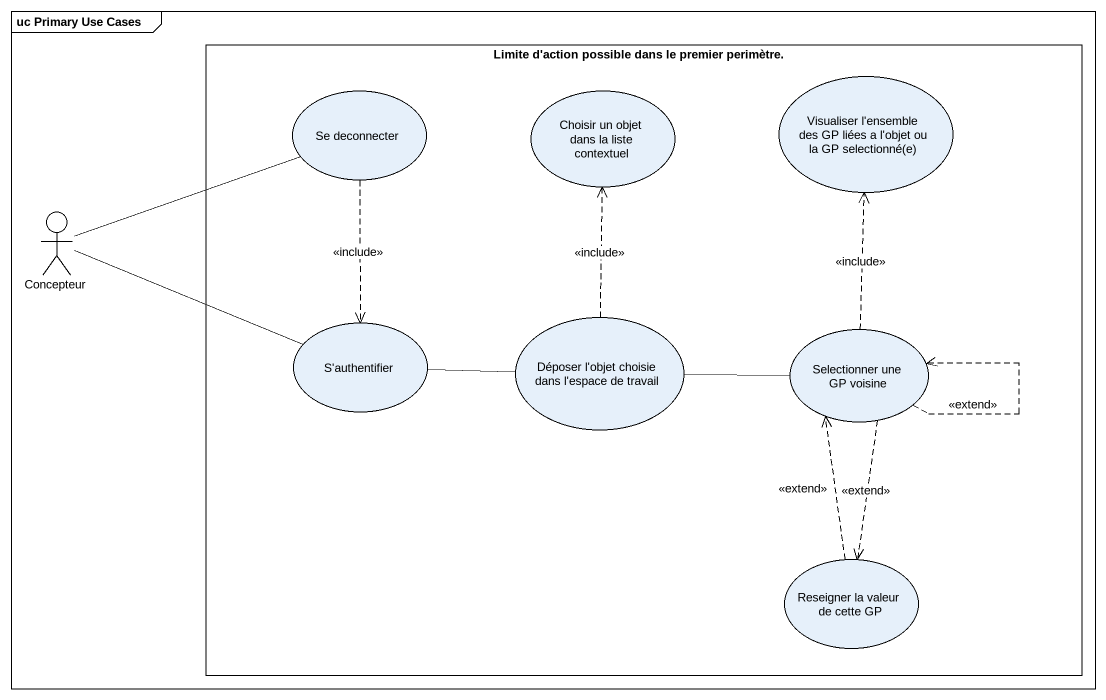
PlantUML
@startuml
mainframe uc Primary Use Cases
rectangle "Limite d'action possible dans le premier perimètre." as Limite_d_action_possible {
  usecase "Se deconnecter" as Se_deconnecter
  usecase "Choisir un objet dans la liste contextuel" as Choisir_un_objet_dans_la
  usecase "Visualiser l'ensemble des GP liées a l'objet ou la GP selectionné(e)" as Visualiser_l_ensemble_des
  usecase "Déposer l'objet choisie dans l'espace de travail" as Déposer_l_objet_choisie
  usecase "S'authentifier" as S_authentifier
  usecase "Selectionner une GP voisine" as Selectionner_une_GP_voisine
  usecase "Reseigner la valeur de cette GP" as Reseigner_la_valeur_de
}
actor Concepteur
Se_deconnecter ..> S_authentifier : <<include>>
Concepteur -right- Se_deconnecter
Concepteur -right- S_authentifier
Déposer_l_objet_choisie .up.> Choisir_un_objet_dans_la : <<include>>
Déposer_l_objet_choisie -right- Selectionner_une_GP_voisine
S_authentifier -right- Déposer_l_objet_choisie
Selectionner_une_GP_voisine .up.> Visualiser_l_ensemble_des : <<include>>
Selectionner_une_GP_voisine ..> Selectionner_une_GP_voisine : <<extend>>
Selectionner_une_GP_voisine ..> Reseigner_la_valeur_de : <<extend>>
Reseigner_la_valeur_de .up.> Selectionner_une_GP_voisine : <<extend>>
@enduml
